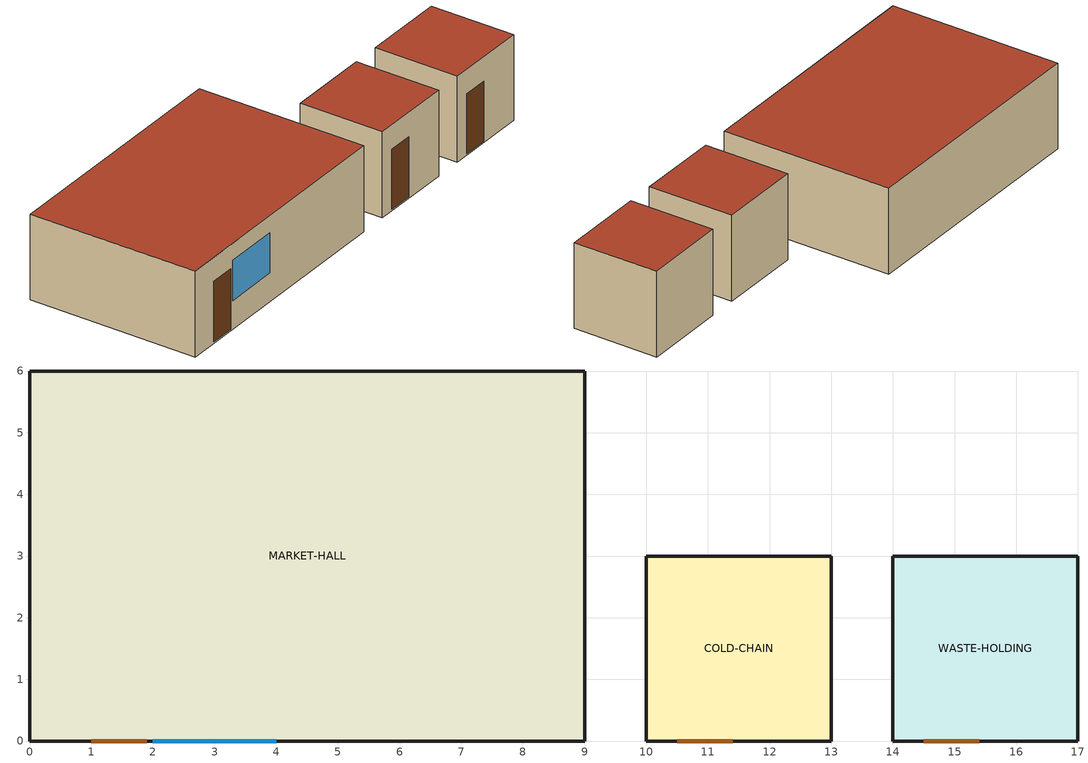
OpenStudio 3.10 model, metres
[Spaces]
COLD-CHAIN
 floor ground (EW2A07 Opaque Construction): 10,0 10,3 13,3 13,0 z0
 wall outside (EW2A07 Opaque Construction): 10,3 10,0 13,0 13,3 10,3 z0:3
 door (EW2A07 Door Construction): 10.5,0 11.4,0 z0.05:2.15
 roof outside (EW2A07 Opaque Construction): 13,0 13,3 10,3 10,0 z3
WASTE-HOLDING
 floor ground (EW2A07 Opaque Construction): 14,0 14,3 17,3 17,0 z0
 wall outside (EW2A07 Opaque Construction): 14,3 14,0 17,0 17,3 14,3 z0:3
 door (EW2A07 Door Construction): 14.5,0 15.4,0 z0.05:2.15
 roof outside (EW2A07 Opaque Construction): 17,0 17,3 14,3 14,0 z3
MARKET-HALL
 floor ground (EW2A07 Opaque Construction): 0,0 0,6 9,6 9,0 z0
 wall outside (EW2A07 Opaque Construction): 0,6 0,0 9,0 9,6 0,6 z0:3
 window (EW2A07 Window Construction): 2,0 4,0 z1:2.4
 door (EW2A07 Door Construction): 1,0 1.9,0 z0.05:2.15
 roof outside (EW2A07 Opaque Construction): 9,0 9,6 0,6 0,0 z3
[Building]
EW2A07 Market Cold Chain Model
[Material] Roughness=Smooth
Name | Thickness {m} | Conductivity {W/m-K} | Density {kg/m3} | Specific Heat {J/kg-K}
EW2A07 Opaque Material | 0.2 | 0.08 | 800 | 900
EW2A07 Door Material | 0.05 | 0.14 | 550 | 1200
[Construction]
EW2A07 Opaque Construction: EW2A07 Opaque Material
EW2A07 Door Construction: EW2A07 Door Material
EW2A07 Window Construction: EW2A07 Glazing
[WindowMaterial:SimpleGlazingSystem]
EW2A07 Glazing: U-Factor {W/m2-K}=2.2; Solar Heat Gain Coefficient=0.4
[BuildingStory]
GROUND
[ThermalZone] Use Ideal Air Loads=No
Name | Thermostat
MARKET-HALL-ZN | MARKET-HALL Thermostat
COLD-CHAIN-ZN | COLD-CHAIN Thermostat
WASTE-HOLDING-ZN | WASTE-HOLDING Thermostat
[Sizing:Zone] Zone Cooling Design Supply Air Temperature Input Method=SupplyAirTemperature; Zone Cooling Design Supply Air Temperature {C}=14; Zone Cooling Design Supply Air Temperature Difference {deltaC}=11.11; Zone Heating Design Supply Air Temperature Input Method=SupplyAirTemperature; Zone Heating Design Supply Air Temperature {C}=40; Zone Heating Design Supply Air Temperature Difference {deltaC}=11.11; Zone Cooling Design Supply Air Humidity Ratio {kg-H2O/kg-air}=0.0085; Zone Heating Design Supply Air Humidity Ratio {kg-H2O/kg-air}=0.008; Cooling Design Air Flow Method=DesignDay; Heating Design Air Flow Method=DesignDay; Account for Dedicated Outdoor Air System=No; Dedicated Outdoor Air System Control Strategy=NeutralSupplyAir; Dedicated Outdoor Air Low Setpoint Temperature for Design {C}=autosize; Dedicated Outdoor Air High Setpoint Temperature for Design {C}=autosize; Zone Load Sizing Method=Sensible Load Only No Latent Load; Zone Latent Cooling Design Supply Air Humidity Ratio Input Method=HumidityRatioDifference; Zone Cooling Design Supply Air Humidity Ratio Difference {kgWater/kgDryAir}=0.005; Zone Latent Heating Design Supply Air Humidity Ratio Input Method=HumidityRatioDifference; Zone Humidification Design Supply Air Humidity Ratio Difference {kgWater/kgDryAir}=0.005; Sizing Option=Coincident
MARKET-HALL-ZN; COLD-CHAIN-ZN; WASTE-HOLDING-ZN
[Zone equipment]
MARKET-HALL-ZN: MARKET-HALL IDEAL LOADS
COLD-CHAIN-ZN: COLD-CHAIN IDEAL LOADS
WASTE-HOLDING-ZN: WASTE-HOLDING IDEAL LOADS
[People:Definition] Number of People Calculation Method=People/Area; Fraction Radiant=0.3
Name | People per Space Floor Area {person/m2}
MARKET-HALL People Definition | 0.12
COLD-CHAIN People Definition | 0.025
WasteHoldingLowPeople | 0.015
[People] Multiplier=1
Name | People Definition | Space or SpaceType | Number of People Schedule | Activity Level Schedule
MARKET-HALL People | MARKET-HALL People Definition | MARKET-HALL | MarketPublicSchedule | MARKET-HALL Activity
COLD-CHAIN People | COLD-CHAIN People Definition | COLD-CHAIN | ServiceSupportSchedule | COLD-CHAIN Activity
WASTE-HOLDING People | WasteHoldingLowPeople | WASTE-HOLDING | ServiceSupportSchedule 1 | WASTE-HOLDING Activity
[Lights:Definition] Design Level Calculation Method=Watts/Area
Name | Watts per Space Floor Area {W/m2}
Lights Definition 1 | 8
Lights Definition 2 | 7
Lights Definition 3 | 5
[Lights] Fraction Replaceable=1
Name | Lights Definition | Space or SpaceType | Schedule
MARKET-HALL Lights | Lights Definition 1 | MARKET-HALL | MarketPublicSchedule
COLD-CHAIN Lights | Lights Definition 2 | COLD-CHAIN | ServiceSupportSchedule
WASTE-HOLDING Lights | Lights Definition 3 | WASTE-HOLDING | ServiceSupportSchedule 1
[ElectricEquipment:Definition] Design Level Calculation Method=Watts/Area
Name | Watts per Space Floor Area {W/m2}
MARKET-HALL Equipment Definition; WASTE-HOLDING Equipment Definition | 8
ColdChainHighEquipment | 45
[ElectricEquipment]
Name | Electric Equipment Definition | Space or SpaceType | Schedule
MARKET-HALL Electric Equipment | MARKET-HALL Equipment Definition | MARKET-HALL | MarketPublicSchedule
COLD-CHAIN Electric Equipment | ColdChainHighEquipment | COLD-CHAIN | ServiceSupportSchedule
WASTE-HOLDING Electric Equipment | WASTE-HOLDING Equipment Definition | WASTE-HOLDING | ServiceSupportSchedule 1
[DesignSpecification:OutdoorAir] Outdoor Air Method=Sum; Outdoor Air Flow per Person {m3/s-person}=0.001
Name | Outdoor Air Flow per Floor Area {m3/s-m2}
MARKET-HALL Outdoor Air | 0.004
COLD-CHAIN Outdoor Air | 0.005
WASTE-HOLDING Outdoor Air | 0.006
[ThermostatSetpoint:DualSetpoint]
Name | Heating Setpoint Temperature Schedule | Cooling Setpoint Temperature Schedule
MARKET-HALL Thermostat | MARKET-HALL Heating | MARKET-HALL Cooling
COLD-CHAIN Thermostat | COLD-CHAIN Heating | COLD-CHAIN Cooling
WASTE-HOLDING Thermostat | WASTE-HOLDING Heating | WASTE-HOLDING Cooling
[Space] Building Story=GROUND
Name | Thermal Zone | Design Specification Outdoor Air Object
COLD-CHAIN | COLD-CHAIN-ZN | COLD-CHAIN Outdoor Air
WASTE-HOLDING | WASTE-HOLDING-ZN | WASTE-HOLDING Outdoor Air
MARKET-HALL | MARKET-HALL-ZN | MARKET-HALL Outdoor Air
[Schedule:Ruleset]
Name | Default Day Schedule
MarketPublicSchedule | Schedule Day 1
ServiceSupportSchedule | Schedule Day 2
ServiceSupportSchedule 1 | Schedule Day 3
[Schedule:Day]
Schedule Day 1; Schedule Day 2; Schedule Day 3: 6, 0, 0, 20, 0, 1, 24, 0, 0
[Schedule:Constant]
Name | Value
MARKET-HALL Activity; COLD-CHAIN Activity; WASTE-HOLDING Activity | 110
MARKET-HALL Heating | 20
MARKET-HALL Cooling | 26
COLD-CHAIN Heating | 12
COLD-CHAIN Cooling; WASTE-HOLDING Heating | 16
WASTE-HOLDING Cooling | 24
